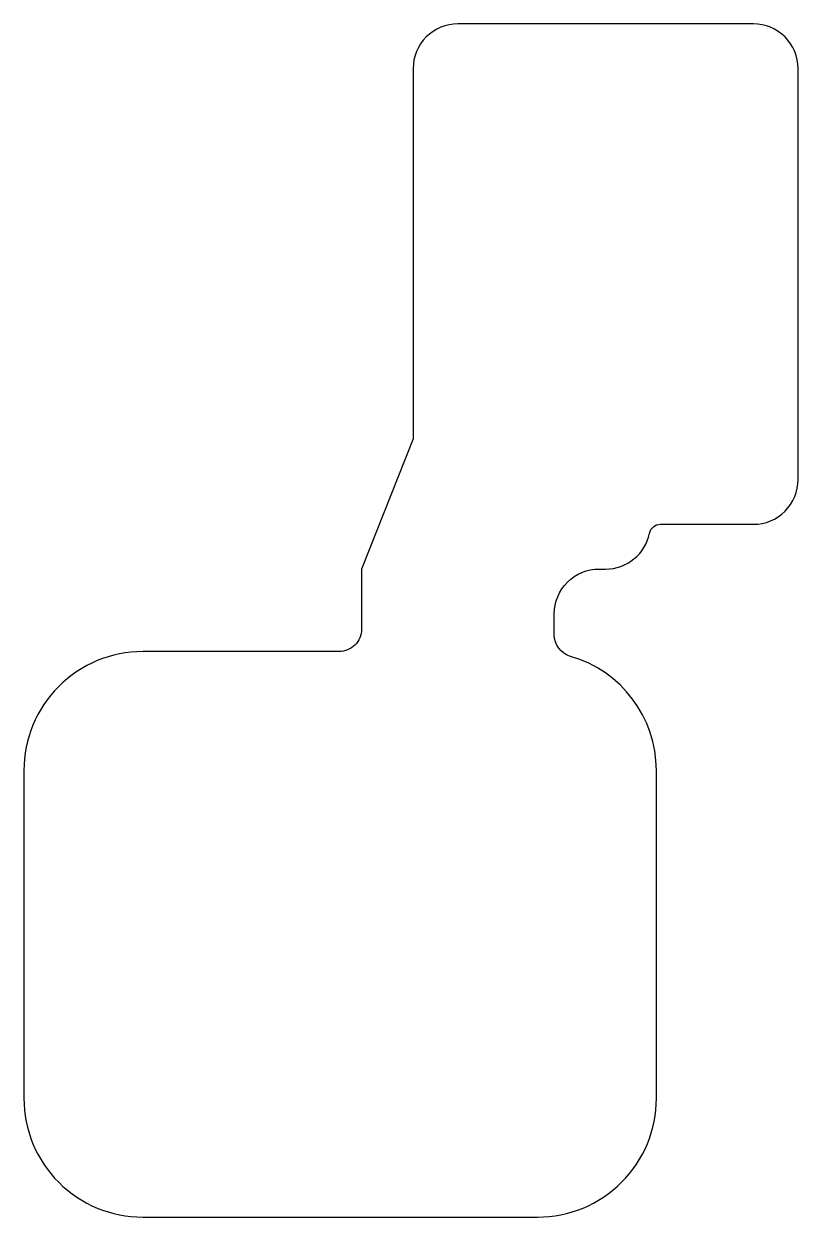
# Model space of a CAD drawing. Header units: millimetres. Extents: x -11.6 to -2.9, y 1.2 to 14.5.
import ezdxf

# ---------------------------------------------------------------- set-up
doc = ezdxf.new("R2010")
doc.units = ezdxf.units.MM
doc.layers.add('pixel_electrodes_small_upper_2_loft', color=4, linetype='Continuous')

msp = doc.modelspace()

# ---------------------------------------------------------------- linework, layer by layer
at = {"layer": 'pixel_electrodes_small_upper_2_loft'}
msp.add_lwpolyline([(-5.08, 8.411, 0.356394), (-4.59, 8.811, -0.356394), (-4.468, 8.911), (-3.43, 8.911, 0.414214), (-2.93, 9.411), (-2.93, 14, 0.414214), (-3.43, 14.5), (-6.73, 14.5, 0.414214), (-7.23, 14), (-7.23, 9.866), (-7.807, 8.411), (-7.807, 7.739, -0.414214), (-8.057, 7.489), (-10.25, 7.489, 0.414214), (-11.577, 6.161), (-11.577, 2.5, 0.414214), (-10.25, 1.173), (-5.84, 1.173, 0.414214), (-4.513, 2.5), (-4.513, 6.161, 0.33403), (-5.472, 7.436, -0.33403), (-5.653, 7.677), (-5.653, 7.911, -0.414214), (-5.153, 8.411)], format="xyb", close=True, dxfattribs=at)

doc.saveas('drawing.dxf')
